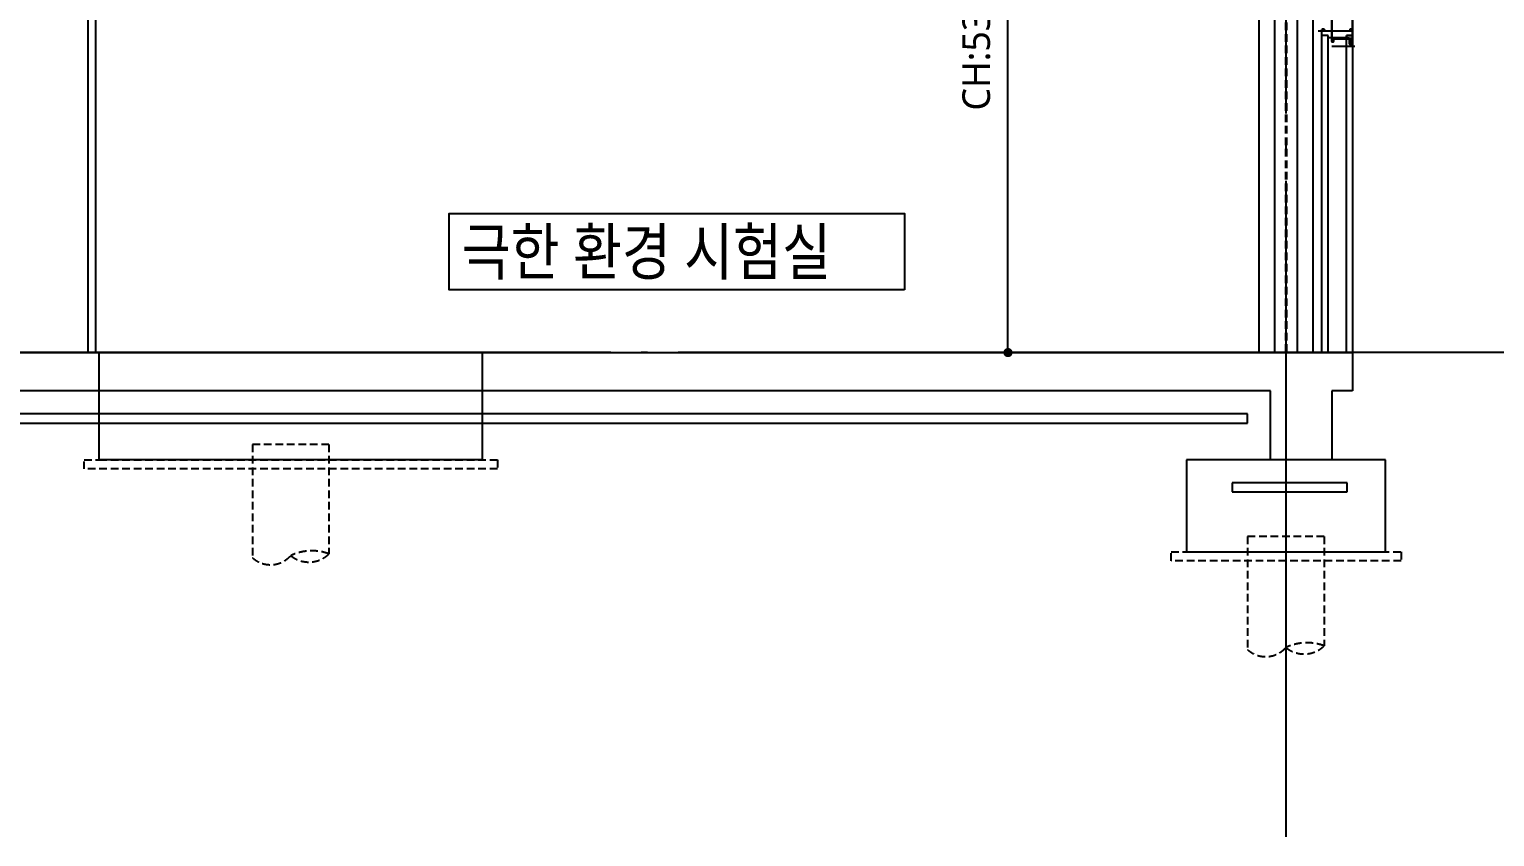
# Model space of a CAD drawing. Header units: millimetres. Extents: x 0 to 268175, y 0 to 74250.
# Drawn here: x 98123 to 107694, y 15536 to 20806 of the extents above; entities that cross this region are included whole.
import ezdxf
from ezdxf.enums import TextEntityAlignment as Align

# ---------------------------------------------------------------- set-up
doc = ezdxf.new("R2010")
doc.units = ezdxf.units.MM
doc.header["$LTSCALE"] = 200
doc.linetypes.add('CEN-GAUN', pattern=[32.2, 30, -1, 0.2, -1])
doc.linetypes.add('HIDDEN', pattern=[0.375, 0.25, -0.125])
doc.layers.get('DEFPOINTS').update_dxf_attribs({"color": 137})
for name, color, linetype in [('0파일', 251, 'HIDDEN'), ('1 CEN', 15, 'CEN-GAUN'), ('5기초버림콘크리트', 251, 'HIDDEN'), ('BA', 9, 'Continuous'), ('DI', 1, 'Continuous'), ('TE', 2, 'Continuous'), ('TEXT-NOTE', 6, 'Continuous')]:
    doc.layers.add(name, color=color, linetype=linetype)
doc.styles.get("Standard").update_dxf_attribs({"font": 'malgun.ttf'})
doc.styles.add('SUNJIN', font='malgun.ttf')
doc.styles.add('맑은고딕', font='malgun.ttf')
doc.dimstyles.new('DIM30', dxfattribs={"dimscale": 30, "dimtxt": 3, "dimasz": 1, "dimexe": 0, "dimexo": 0, "dimgap": 1, "dimtad": 1, "dimdec": 0, "dimzin": 0, "dimdsep": 46, "dimtxsty": 'Standard', "dimblk1": 'DOT', "dimblk2": 'DOT', "dimsah": 1, "dimcen": 0, "dimdle": 2, "dimclrd": 1, "dimclre": 1, "dimclrt": 2, "dimadec": 0, "dimazin": 0, "dimtfac": 1, "dimtdec": 0, "dimtix": 1, "dimtmove": 2, "dimatfit": 3, "dimldrblk": 'DOT', "dimfxl": 1, "dimtolj": 1, "dimtzin": 0, "dimarcsym": 0})

# ---------------------------------------------------------------- blocks, each defined once
blk = doc.blocks.new('_DOT')
at = {"color": 0, "linetype": 'ByBlock'}
blk.add_line((-0.5, 0), (-1, 0), dxfattribs=at)
at = {"color": 0, "linetype": 'ByBlock', "const_width": 0.5}
blk.add_lwpolyline([(-0.25, 0, 1), (0.25, 0, 1)], format="xyb", close=True, dxfattribs=at)
blk = doc.blocks.new('*D4423')
at = {"layer": 'DEFPOINTS', "color": 0}
for p in [(103543, 24045.7), (104514.7, 24045.7), (103543, 18695.7)]:
    blk.add_point(p, dxfattribs=at)
at = {"layer": 'DI', "color": 1, "lineweight": -2}
for p, q in [((103543, 24045.7), (104514.7, 24045.7)), ((104514.7, 18755.7), (104514.7, 23985.7)), ((103543, 18695.7), (104514.7, 18695.7))]:
    blk.add_line(p, q, dxfattribs=at)
at = {"layer": 'DI', "color": 1, "linetype": 'ByBlock', "lineweight": -2, "xscale": 60, "yscale": 60, "zscale": 60}
for p, rotation in [((104514.7, 24045.7), 90), ((104514.7, 18695.7), 270)]:
    blk.add_blockref('_DOT', p, dxfattribs=dict(at, rotation=rotation))
at = {"layer": 'DI', "color": 2, "insert": (104326.8, 21370.7), "char_height": 180, "attachment_point": 5, "rotation": 90, "style": '맑은고딕'}
blk.add_mtext('\\A1;CH:5350(진동시험실)', dxfattribs=at)

msp = doc.modelspace()

# ---------------------------------------------------------------- linework, layer by layer
at = {"layer": '0파일'}
for p, q in [((99579.9, 18095.7), (99579.9, 17356.3)), ((100079.9, 18095.7), (99579.9, 18095.7)), ((100079.9, 18095.7), (100079.9, 17381.5)), ((106079.9, 17495.7), (106079.9, 16756.3)), ((106579.9, 17495.7), (106079.9, 17495.7)), ((106579.9, 17495.7), (106579.9, 16781.5))]:
    msp.add_line(p, q, dxfattribs=at)
for points in [[(100079.9, 17381.5, 0.201908), (99829.9, 17370.3, -0.417045), (99579.9, 17356.3)], [(100079.9, 17381.5, -0.379922), (99829.9, 17370.3)], [(106579.9, 16781.5, 0.201908), (106329.9, 16770.3, -0.417045), (106079.9, 16756.3)], [(106579.9, 16781.5, -0.379922), (106329.9, 16770.3)]]:
    msp.add_lwpolyline(points, format="xyb", dxfattribs=at)
at = {"layer": '1 CEN'}
for p, q in [((106329.9, 32695.7), (106329.9, 15535.7)), ((108359.9, 18695.7), (59849.9, 18695.7))]:
    msp.add_line(p, q, dxfattribs=at)
at = {"layer": '5기초버림콘크리트'}
for p, q in [((98479.9, 17935.7), (98479.9, 17995.7)), ((98479.9, 17995.7), (98579.9, 17995.7)), ((98579.9, 17995.7), (101179.9, 17995.7)), ((101179.9, 17995.7), (101179.9, 17935.7)), ((101179.9, 17935.7), (98479.9, 17935.7)), ((105579.9, 17335.7), (105579.9, 17395.7)), ((105579.9, 17395.7), (105679.9, 17395.7)), ((107082.4, 17335.7), (105579.9, 17335.7)), ((105679.9, 17395.7), (107082.4, 17395.7)), ((107082.4, 17395.7), (107082.4, 17335.7))]:
    msp.add_line(p, q, dxfattribs=at)
at = {"layer": 'BA'}
for p, q in [((98504.9, 25369.2), (98504.9, 18695.7)), ((98554.9, 25366.2), (98554.9, 18695.7)), ((106154.9, 18695.7), (106154.9, 24695.7)), ((106504.9, 24695.7), (106504.9, 18695.7)), ((106254.9, 24299.7), (106254.9, 18695.7)), ((106404.9, 18695.7), (106404.9, 24299.7)), ((106539.7, 20795.7), (106764.9, 20795.7)), ((106576.6, 20805.7), (106564.6, 20805.7)), ((106576.6, 20795.7), (106564.6, 20795.7)), ((106564.9, 20795.7), (106764.9, 20795.7)), ((106564.9, 20765.7), (106564.9, 20795.7)), ((106570.7, 20798.7), (106570.7, 20802.7)), ((106573.7, 20805.7), (106579.7, 20805.7)), ((106579.7, 20795.7), (106573.7, 20795.7)), ((106582.7, 20802.7), (106582.7, 20798.7)), ((106746.8, 20802.7), (106746.8, 20798.7)), ((106755.8, 20805.7), (106749.8, 20805.7)), ((106749.8, 20795.7), (106755.8, 20795.7)), ((106752.9, 20805.7), (106764.9, 20805.7)), ((106752.9, 20795.7), (106764.9, 20795.7)), ((106758.8, 20798.7), (106758.8, 20802.7)), ((106764.9, 20795.7), (106764.9, 20765.7)), ((106564.9, 18695.7), (106564.9, 20765.7)), ((106604.9, 20765.7), (106564.9, 20765.7)), ((106604.9, 20750.7), (106604.9, 20765.7)), ((106604.9, 18695.7), (106604.9, 20750.7)), ((106724.9, 20750.7), (106604.9, 20750.7)), ((106629.9, 20695.7), (106779.9, 20695.7)), ((106641, 20745.9), (106631.2, 20745.9)), ((106631.2, 20745.9), (106631.2, 20726.8)), ((106641, 20745.9), (106631.2, 20745.9)), ((106631.2, 20745.9), (106631.2, 20726.8)), ((106637.9, 20744.3), (106632.9, 20744.3)), ((106632.9, 20744.3), (106632.9, 20726.8)), ((106633.7, 20725.9), (106637, 20725.9)), ((106633.7, 20724.3), (106637, 20724.3)), ((106633.7, 20724.3), (106637, 20724.3)), ((106637.9, 20726.8), (106637.9, 20744.3)), ((106639.5, 20726.8), (106639.5, 20741.9)), ((106639.5, 20726.8), (106639.5, 20741.9)), ((106640.5, 20742.9), (106643, 20742.9)), ((106640.5, 20742.9), (106643, 20742.9)), ((106742.9, 20746.9), (106641, 20746.9)), ((106641, 20746.9), (106641, 20745.9)), ((106742.9, 20746.9), (106641, 20746.9)), ((106641, 20746.9), (106641, 20745.9)), ((106643, 20742.9), (106643, 20743.9)), ((106643, 20743.9), (106740.9, 20743.9)), ((106643, 20742.9), (106643, 20743.9)), ((106643, 20743.9), (106740.9, 20743.9)), ((106724.9, 20750.7), (106724.9, 20765.7)), ((106724.9, 20765.7), (106764.9, 20765.7)), ((106764.9, 20765.7), (106724.9, 20765.7)), ((106724.9, 20765.7), (106724.9, 20750.7)), ((106724.9, 18695.7), (106724.9, 20750.7)), ((106740.9, 20743.9), (106740.9, 20742.9)), ((106740.9, 20743.9), (106740.9, 20742.9)), ((106740.9, 20742.9), (106744.8, 20742.9)), ((106740.9, 20742.9), (106744.8, 20742.9)), ((106742.9, 20745.9), (106742.9, 20746.9)), ((106742.9, 20745.9), (106742.9, 20746.9)), ((106763.2, 20745.9), (106742.9, 20745.9)), ((106763.2, 20745.9), (106742.9, 20745.9)), ((106745.8, 20741.9), (106745.8, 20712.7)), ((106745.8, 20741.9), (106745.8, 20712.7)), ((106747.6, 20743.2), (106747.6, 20732.2)), ((106761.6, 20743.2), (106747.6, 20743.2)), ((106747.6, 20732.2), (106761.6, 20732.2)), ((106747.6, 20731.2), (106747.6, 20722)), ((106747.6, 20731.2), (106761.6, 20731.2)), ((106747.6, 20722), (106761.6, 20722)), ((106747.6, 20721), (106747.6, 20712.7)), ((106747.6, 20721), (106761.6, 20721)), ((106750.8, 20707.7), (106758.2, 20707.7)), ((106750.8, 20707.7), (106758.2, 20707.7)), ((106750.9, 20709.3), (106758.2, 20709.3)), ((106761.6, 20732.2), (106761.6, 20743.2)), ((106761.6, 20731.2), (106761.6, 20722)), ((106761.6, 20721), (106761.6, 20712.7)), ((106763.2, 20712.7), (106763.2, 20745.9)), ((106763.2, 20712.7), (106763.2, 20745.9)), ((106764.9, 20765.7), (106764.9, 18695.7)), ((63029.9, 18695.7), (106764.9, 18695.7)), ((98579.9, 17995.7), (98579.9, 18695.7)), ((98579.9, 18695.7), (101079.9, 18695.7)), ((101079.9, 18695.7), (101079.9, 17995.7)), ((106504.9, 18695.7), (106154.9, 18695.7)), ((106254.9, 18695.7), (106404.9, 18695.7)), ((106764.9, 18695.7), (106724.9, 18695.7)), ((106764.9, 18695.7), (106764.9, 18445.7)), ((106229.9, 18445.7), (63429.9, 18445.7)), ((106229.9, 17995.7), (106229.9, 18445.7)), ((106764.9, 18445.7), (106629.9, 18445.7)), ((106629.9, 18445.7), (106629.9, 17995.7)), ((106079.9, 18295.7), (63580.4, 18295.7)), ((106079.9, 18235.7), (106079.9, 18295.7)), ((63579.9, 18235.7), (106079.9, 18235.7)), ((101079.9, 17995.7), (98579.9, 17995.7)), ((106979.9, 17995.7), (105679.9, 17995.7)), ((105679.9, 17995.7), (105679.9, 17395.7)), ((106629.9, 17995.7), (106229.9, 17995.7)), ((106979.9, 17395.7), (106979.9, 17995.7)), ((106729.9, 17845.7), (105979.9, 17845.7)), ((105979.9, 17845.7), (105979.9, 17785.7)), ((106729.9, 17785.7), (106729.9, 17845.7)), ((105979.9, 17785.7), (106729.9, 17785.7)), ((105679.9, 17395.7), (106979.9, 17395.7))]:
    msp.add_line(p, q, dxfattribs=at)
at = {"layer": 'BA', "color": 251, "linetype": 'HIDDEN'}
for p, q in [((106326.9, 24299.7), (106326.9, 18695.7)), ((106332.9, 24299.7), (106332.9, 18695.7))]:
    msp.add_line(p, q, dxfattribs=at)
at = {"layer": 'BA', "ltscale": 3}
for p, q in [((106629.9, 20725.8), (106629.9, 21303.8)), ((106630.4, 21303.8), (106630.4, 20725.8)), ((106764.1, 20711.9), (106764.1, 21251.2)), ((106764.9, 21251.2), (106764.9, 20711.9)), ((106631.9, 20724.3), (106638.9, 20724.3)), ((106638.9, 20723.8), (106631.9, 20723.8)), ((106640.4, 20725.8), (106640.4, 20742.9)), ((106640.4, 20742.9), (106642.9, 20742.9)), ((106642.9, 20742.4), (106640.9, 20742.4)), ((106640.9, 20742.4), (106640.9, 20725.8)), ((106642.9, 20742.9), (106642.9, 20742.4)), ((106737.9, 20742.4), (106737.9, 20743.2)), ((106737.9, 20743.2), (106745.7, 20743.2)), ((106744.9, 20742.4), (106737.9, 20742.4)), ((106744.9, 20710.4), (106744.9, 20742.4)), ((106745.7, 20743.2), (106745.7, 20710.4)), ((106748.4, 20707.7), (106759.9, 20707.7)), ((106759.9, 20706.9), (106748.4, 20706.9))]:
    msp.add_line(p, q, dxfattribs=at)
at = {"layer": 'BA'}
for centre, radius, start, end in [((106559.4, 20800.7), 7.25, 316.39718, 43.60282), ((106561.4, 20800.7), 7.25, 316.39718, 43.60282), ((106563.4, 20800.7), 7.25, 316.39718, 43.60282), ((106565.4, 20800.7), 7.25, 33.68372, 43.60282), ((106573.7, 20802.7), 3, 90, 180), ((106573.7, 20798.7), 3, 180, 270), ((106565.4, 20800.7), 7.25, 316.39718, 326.31628), ((106579.7, 20802.7), 3, 0, 90), ((106579.7, 20798.7), 3, 270, 0), ((106749.8, 20802.7), 3, 90, 180), ((106749.8, 20798.7), 3, 180, 270), ((106755.8, 20802.7), 3, 0, 90), ((106755.8, 20798.7), 3, 270, 0), ((106764, 20800.7), 7.25, 136.39718, 146.31628), ((106764, 20800.7), 7.25, 213.68372, 223.60282), ((106766, 20800.7), 7.25, 136.39718, 223.60282), ((106768, 20800.7), 7.25, 136.39718, 223.60282), ((106770, 20800.7), 7.25, 136.39718, 223.60282), ((106633.7, 20726.8), 2.5, 180, 270), ((106633.7, 20726.8), 2.5, 180, 270), ((106633.7, 20726.8), 0.85, 180, 270), ((106637, 20726.8), 2.5, 270, 0), ((106637, 20726.8), 0.85, 270, 0), ((106637, 20726.8), 2.5, 270, 0), ((106640.5, 20741.9), 1, 90, 180), ((106640.5, 20741.9), 1, 90, 180), ((106744.8, 20741.9), 1, 0, 90), ((106744.8, 20741.9), 1, 0, 90), ((106750.8, 20712.7), 5, 180, 269.99556), ((106750.8, 20712.7), 5, 180, 269.99556), ((106750.9, 20712.7), 3.35, 180, 269.99569), ((106758.2, 20712.7), 3.35, 269.99569, 0), ((106758.2, 20712.7), 5, 269.99556, 0), ((106758.2, 20712.7), 5, 269.99556, 0)]:
    msp.add_arc(centre, radius, start, end, dxfattribs=at)
at = {"layer": 'BA', "ltscale": 3}
for centre, radius, start, end in [((106631.9, 20725.8), 2, 180, 270), ((106631.9, 20725.8), 1.5, 180, 270), ((106638.9, 20725.8), 1.5, 270, 0), ((106638.9, 20725.8), 2, 270, 0), ((106748.4, 20710.4), 3.5, 180, 269.99556), ((106748.4, 20710.4), 2.7, 180, 269.99556), ((106759.9, 20711.9), 5, 269.99444, 0), ((106759.9, 20711.9), 4.2, 269.99444, 0)]:
    msp.add_arc(centre, radius, start, end, dxfattribs=at)
at = {"layer": 'TEXT-NOTE', "color": 6}
msp.add_lwpolyline([(103837.9, 19104.2), (100865.8, 19104.2), (100865.8, 19604.2), (103837.9, 19604.2)], close=True, dxfattribs=at)

# ---------------------------------------------------------------- texts
at = {"layer": 'TE', "style": 'SUNJIN', "width": 0.85}
msp.add_text('극한 환경 시험실', height=300, dxfattribs=at).set_placement((100946.7, 19353.6), align=Align.MIDDLE_LEFT)

# ---------------------------------------------------------------- dimensions: what is measured, and where the dimension line sits
at = {"layer": 'DI'}
dim = msp.add_linear_dim(base=(104514.7, 24045.7), p1=(103543, 18695.7), p2=(103543, 24045.7), angle=270, text='CH:<>(진동시험실)', dimstyle='DIM30', override={"dimscale": 60, "dimtxsty": '맑은고딕', "dimldrblk": 'DOT'}, dxfattribs=at)
dim.commit()
dim.dimension.update_dxf_attribs({"geometry": '*D4423', "text_midpoint": (104326.8, 21370.7)})

doc.saveas('drawing.dxf')
